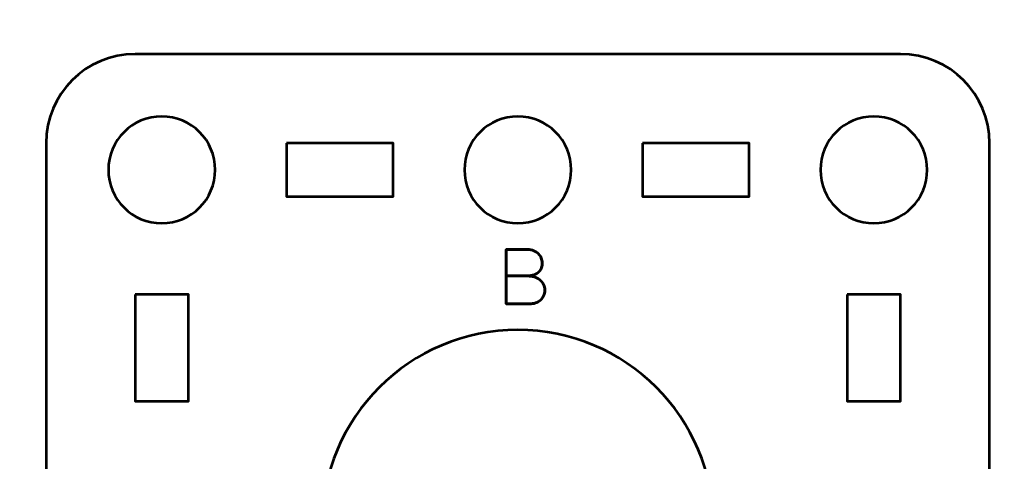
# Model space of a CAD drawing. Header units: centimetres. Extents: x -17.9 to -3.1, y -25.3 to -4.3.
# Drawn here: x -11.95 to -6.41, y -14.49 to -12.01 of the extents above; entities that cross this region are included whole.
import ezdxf

# ---------------------------------------------------------------- set-up
doc = ezdxf.new("R2010")
doc.units = ezdxf.units.CM
doc.header["$MEASUREMENT"] = 0
doc.layers.add('Layer 1', color=7, linetype='Continuous')

msp = doc.modelspace()

# ---------------------------------------------------------------- linework, layer by layer
at = {"layer": 'Layer 1', "color": 22, "lineweight": 53}
msp.add_open_spline([(-17.90003, -24.8499), (-17.90003, -24.8499), (-17.90003, -4.84994), (-17.90003, -4.84994), (-17.90003, -4.84994), (-17.90003, -4.57297), (-17.67694, -4.34998), (-17.39994, -4.34998), (-17.39994, -4.34998), (-17.39994, -4.34998), (-3.60007, -4.34998), (-3.60007, -4.34998), (-3.60007, -4.34998), (-3.32293, -4.34998), (-3.09997, -4.57297), (-3.09997, -4.84994), (-3.09997, -4.84994), (-3.09997, -4.84994), (-3.09997, -24.8499), (-3.09997, -24.8499), (-3.09997, -24.8499), (-3.09997, -25.1269), (-3.32293, -25.34999), (-3.60007, -25.34999), (-3.60007, -25.34999), (-3.60007, -25.34999), (-17.39994, -25.34999), (-17.39994, -25.34999), (-17.39994, -25.34999), (-17.67694, -25.34999), (-17.90003, -25.1269), (-17.90003, -24.8499)], degree=3, knots=[0, 0, 0, 0, 0.125, 0.125, 0.125, 0.125, 0.25, 0.25, 0.25, 0.25, 0.375, 0.375, 0.375, 0.375, 0.5, 0.5, 0.5, 0.5, 0.625, 0.625, 0.625, 0.625, 0.75, 0.75, 0.75, 0.75, 0.875, 0.875, 0.875, 0.875, 1, 1, 1, 1], dxfattribs=at)
at = {"layer": 'Layer 1', "color": 2, "lineweight": 53}
msp.add_open_spline([(-11.29993, -12.19997), (-11.29993, -12.19997), (-7.00006, -12.19997), (-7.00006, -12.19997), (-7.00006, -12.19997), (-6.72292, -12.19997), (-6.49996, -12.42306), (-6.49996, -12.70006), (-6.49996, -12.70006), (-6.49996, -12.70006), (-6.49996, -16.99993), (-6.49996, -16.99993), (-6.49996, -16.99993), (-6.49996, -17.27707), (-6.72292, -17.50003), (-7.00006, -17.50003), (-7.00006, -17.50003), (-7.00006, -17.50003), (-11.29993, -17.50003), (-11.29993, -17.50003), (-11.29993, -17.50003), (-11.57693, -17.50003), (-11.80002, -17.27707), (-11.80002, -16.99993), (-11.80002, -16.99993), (-11.80002, -16.99993), (-11.80002, -12.70006), (-11.80002, -12.70006), (-11.80002, -12.70006), (-11.80002, -12.42306), (-11.57693, -12.19997), (-11.29993, -12.19997)], degree=3, knots=[0, 0, 0, 0, 0.125, 0.125, 0.125, 0.125, 0.25, 0.25, 0.25, 0.25, 0.375, 0.375, 0.375, 0.375, 0.5, 0.5, 0.5, 0.5, 0.625, 0.625, 0.625, 0.625, 0.75, 0.75, 0.75, 0.75, 0.875, 0.875, 0.875, 0.875, 1, 1, 1, 1], dxfattribs=at)
at = {"layer": 'Layer 1', "lineweight": 53}
for points in [[(-10.84999, -12.85), (-10.84999, -13.01577), (-10.98422, -13.15), (-11.15, -13.15), (-11.15, -13.15), (-11.31566, -13.15), (-11.45, -13.01577), (-11.45, -12.85), (-11.45, -12.85), (-11.45, -12.68433), (-11.31566, -12.54999), (-11.15, -12.54999), (-11.15, -12.54999), (-10.98422, -12.54999), (-10.84999, -12.68433), (-10.84999, -12.85)], [(-8.84992, -12.85), (-8.84992, -13.01577), (-8.98429, -13.15), (-9.14992, -13.15), (-9.14992, -13.15), (-9.31569, -13.15), (-9.44992, -13.01577), (-9.44992, -12.85), (-9.44992, -12.85), (-9.44992, -12.68433), (-9.31569, -12.54999), (-9.14992, -12.54999), (-9.14992, -12.54999), (-8.98429, -12.54999), (-8.84992, -12.68433), (-8.84992, -12.85)], [(-6.84999, -12.85), (-6.84999, -13.01577), (-6.98432, -13.15), (-7.14999, -13.15), (-7.14999, -13.15), (-7.31562, -13.15), (-7.44999, -13.01577), (-7.44999, -12.85), (-7.44999, -12.85), (-7.44999, -12.68433), (-7.31562, -12.54999), (-7.14999, -12.54999), (-7.14999, -12.54999), (-6.98432, -12.54999), (-6.84999, -12.68433), (-6.84999, -12.85)], [(-10.44998, -12.70006), (-10.44998, -12.70006), (-9.84997, -12.70006), (-9.84997, -12.70006), (-9.84997, -12.70006), (-9.84997, -12.70006), (-9.84997, -13.00007), (-9.84997, -13.00007), (-9.84997, -13.00007), (-9.84997, -13.00007), (-10.44998, -13.00007), (-10.44998, -13.00007), (-10.44998, -13.00007), (-10.44998, -13.00007), (-10.44998, -12.70006), (-10.44998, -12.70006)], [(-8.45001, -12.70006), (-8.45001, -12.70006), (-7.85001, -12.70006), (-7.85001, -12.70006), (-7.85001, -12.70006), (-7.85001, -12.70006), (-7.85001, -13.00007), (-7.85001, -13.00007), (-7.85001, -13.00007), (-7.85001, -13.00007), (-8.45001, -13.00007), (-8.45001, -13.00007), (-8.45001, -13.00007), (-8.45001, -13.00007), (-8.45001, -12.70006), (-8.45001, -12.70006)], [(-11.29993, -13.55001), (-11.29993, -13.55001), (-10.99992, -13.55001), (-10.99992, -13.55001), (-10.99992, -13.55001), (-10.99992, -13.55001), (-10.99992, -14.15002), (-10.99992, -14.15002), (-10.99992, -14.15002), (-10.99992, -14.15002), (-11.29993, -14.15002), (-11.29993, -14.15002), (-11.29993, -14.15002), (-11.29993, -14.15002), (-11.29993, -13.55001), (-11.29993, -13.55001)], [(-7.30006, -13.55001), (-7.30006, -13.55001), (-7.00006, -13.55001), (-7.00006, -13.55001), (-7.00006, -13.55001), (-7.00006, -13.55001), (-7.00006, -14.15002), (-7.00006, -14.15002), (-7.00006, -14.15002), (-7.00006, -14.15002), (-7.30006, -14.15002), (-7.30006, -14.15002), (-7.30006, -14.15002), (-7.30006, -14.15002), (-7.30006, -13.55001), (-7.30006, -13.55001)]]:
    msp.add_open_spline(points, degree=3, knots=[0, 0, 0, 0, 0.25, 0.25, 0.25, 0.25, 0.5, 0.5, 0.5, 0.5, 0.75, 0.75, 0.75, 0.75, 1, 1, 1, 1], dxfattribs=at)
at = {"layer": 'Layer 1', "color": 30, "lineweight": 53}
msp.add_open_spline([(-9.21459, -13.44636), (-9.21459, -13.44636), (-9.09733, -13.44636), (-9.09733, -13.44636), (-9.09733, -13.44636), (-9.08209, -13.44629), (-9.06911, -13.44418), (-9.05817, -13.44001), (-9.05817, -13.44001), (-9.0473, -13.43592), (-9.03849, -13.43035), (-9.03164, -13.42336), (-9.03164, -13.42336), (-9.0248, -13.41638), (-9.01986, -13.40848), (-9.01675, -13.39973), (-9.01675, -13.39973), (-9.01372, -13.39105), (-9.01231, -13.38202), (-9.01266, -13.37271), (-9.01266, -13.37271), (-9.01309, -13.36339), (-9.01506, -13.35436), (-9.01859, -13.34554), (-9.01859, -13.34554), (-9.02205, -13.33672), (-9.02727, -13.32875), (-9.03411, -13.32162), (-9.03411, -13.32162), (-9.04095, -13.3145), (-9.04949, -13.30885), (-9.05986, -13.30469), (-9.05986, -13.30469), (-9.07024, -13.30046), (-9.08244, -13.29827), (-9.09648, -13.2982), (-9.09648, -13.2982), (-9.09648, -13.2982), (-9.21459, -13.2982), (-9.21459, -13.2982), (-9.21459, -13.2982), (-9.21459, -13.2982), (-9.21459, -13.60342), (-9.21459, -13.60342), (-9.21459, -13.60342), (-9.21459, -13.60342), (-9.08463, -13.60342), (-9.08463, -13.60342), (-9.08463, -13.60342), (-9.07249, -13.60342), (-9.0612, -13.60166), (-9.05076, -13.5982), (-9.05076, -13.5982), (-9.04032, -13.59467), (-9.03122, -13.58966), (-9.02332, -13.58296), (-9.02332, -13.58296), (-9.01548, -13.57633), (-9.00935, -13.56828), (-9.00497, -13.55876), (-9.00497, -13.55876), (-9.0006, -13.54923), (-8.99834, -13.53844), (-8.99827, -13.52637), (-8.99827, -13.52637), (-8.99855, -13.51424), (-9.00109, -13.5033), (-9.00596, -13.4935), (-9.00596, -13.4935), (-9.01083, -13.48369), (-9.0176, -13.47529), (-9.02635, -13.46824), (-9.02635, -13.46824), (-9.0351, -13.46125), (-9.04554, -13.45582), (-9.05754, -13.45208), (-9.05754, -13.45208), (-9.06953, -13.44834), (-9.08279, -13.44644), (-9.09733, -13.44636), (-9.09733, -13.44636), (-9.08279, -13.44644), (-9.06953, -13.44834), (-9.05754, -13.45208), (-9.05754, -13.45208), (-9.04554, -13.45582), (-9.0351, -13.46125), (-9.02635, -13.46824), (-9.02635, -13.46824), (-9.0176, -13.47529), (-9.01083, -13.48369), (-9.00596, -13.4935), (-9.00596, -13.4935), (-9.00109, -13.5033), (-8.99855, -13.51424), (-8.99827, -13.52637), (-8.99827, -13.52637), (-8.99834, -13.53844), (-9.0006, -13.54923), (-9.00497, -13.55876), (-9.00497, -13.55876), (-9.00935, -13.56828), (-9.01548, -13.57633), (-9.02332, -13.58296), (-9.02332, -13.58296), (-9.03122, -13.58966), (-9.04032, -13.59467), (-9.05076, -13.5982), (-9.05076, -13.5982), (-9.0612, -13.60166), (-9.07249, -13.60342), (-9.08463, -13.60342), (-9.08463, -13.60342), (-9.08463, -13.60342), (-9.21459, -13.60342), (-9.21459, -13.60342), (-9.21459, -13.60342), (-9.21459, -13.60342), (-9.21459, -13.2982), (-9.21459, -13.2982), (-9.21459, -13.2982), (-9.21459, -13.2982), (-9.09648, -13.2982), (-9.09648, -13.2982), (-9.09648, -13.2982), (-9.08244, -13.29827), (-9.07024, -13.30046), (-9.05986, -13.30469), (-9.05986, -13.30469), (-9.04949, -13.30885), (-9.04095, -13.3145), (-9.03411, -13.32162), (-9.03411, -13.32162), (-9.02727, -13.32875), (-9.02205, -13.33672), (-9.01859, -13.34554), (-9.01859, -13.34554), (-9.01506, -13.35436), (-9.01309, -13.36339), (-9.01266, -13.37271), (-9.01266, -13.37271), (-9.01231, -13.38202), (-9.01372, -13.39105), (-9.01675, -13.39973), (-9.01675, -13.39973), (-9.01986, -13.40848), (-9.0248, -13.41638), (-9.03164, -13.42336), (-9.03164, -13.42336), (-9.03849, -13.43035), (-9.0473, -13.43592), (-9.05817, -13.44001), (-9.05817, -13.44001), (-9.06911, -13.44418), (-9.08209, -13.44629), (-9.09733, -13.44636), (-9.09733, -13.44636), (-9.09733, -13.44636), (-9.21459, -13.44636), (-9.21459, -13.44636)], degree=3, knots=[0, 0, 0, 0, 0.025, 0.025, 0.025, 0.025, 0.05, 0.05, 0.05, 0.05, 0.075, 0.075, 0.075, 0.075, 0.1, 0.1, 0.1, 0.1, 0.125, 0.125, 0.125, 0.125, 0.15, 0.15, 0.15, 0.15, 0.175, 0.175, 0.175, 0.175, 0.2, 0.2, 0.2, 0.2, 0.225, 0.225, 0.225, 0.225, 0.25, 0.25, 0.25, 0.25, 0.275, 0.275, 0.275, 0.275, 0.3, 0.3, 0.3, 0.3, 0.325, 0.325, 0.325, 0.325, 0.35, 0.35, 0.35, 0.35, 0.375, 0.375, 0.375, 0.375, 0.4, 0.4, 0.4, 0.4, 0.425, 0.425, 0.425, 0.425, 0.45, 0.45, 0.45, 0.45, 0.475, 0.475, 0.475, 0.475, 0.5, 0.5, 0.5, 0.5, 0.525, 0.525, 0.525, 0.525, 0.55, 0.55, 0.55, 0.55, 0.575, 0.575, 0.575, 0.575, 0.6, 0.6, 0.6, 0.6, 0.625, 0.625, 0.625, 0.625, 0.65, 0.65, 0.65, 0.65, 0.675, 0.675, 0.675, 0.675, 0.7, 0.7, 0.7, 0.7, 0.725, 0.725, 0.725, 0.725, 0.75, 0.75, 0.75, 0.75, 0.775, 0.775, 0.775, 0.775, 0.8, 0.8, 0.8, 0.8, 0.825, 0.825, 0.825, 0.825, 0.85, 0.85, 0.85, 0.85, 0.875, 0.875, 0.875, 0.875, 0.9, 0.9, 0.9, 0.9, 0.925, 0.925, 0.925, 0.925, 0.95, 0.95, 0.95, 0.95, 0.975, 0.975, 0.975, 0.975, 1, 1, 1, 1], dxfattribs=at)
at = {"layer": 'Layer 1', "color": 250, "lineweight": 53}
msp.add_open_spline([(-9.14999, -13.75), (-8.54257, -13.75), (-8.04999, -14.24258), (-8.04999, -14.85), (-8.04999, -14.85), (-8.04999, -15.45742), (-8.54257, -15.95), (-9.14999, -15.95), (-9.14999, -15.95), (-9.75741, -15.95), (-10.24999, -15.45742), (-10.24999, -14.85), (-10.24999, -14.85), (-10.24999, -14.24258), (-9.75741, -13.75), (-9.14999, -13.75)], degree=3, knots=[0, 0, 0, 0, 0.25, 0.25, 0.25, 0.25, 0.5, 0.5, 0.5, 0.5, 0.75, 0.75, 0.75, 0.75, 1, 1, 1, 1], dxfattribs=at)

doc.saveas('drawing.dxf')
